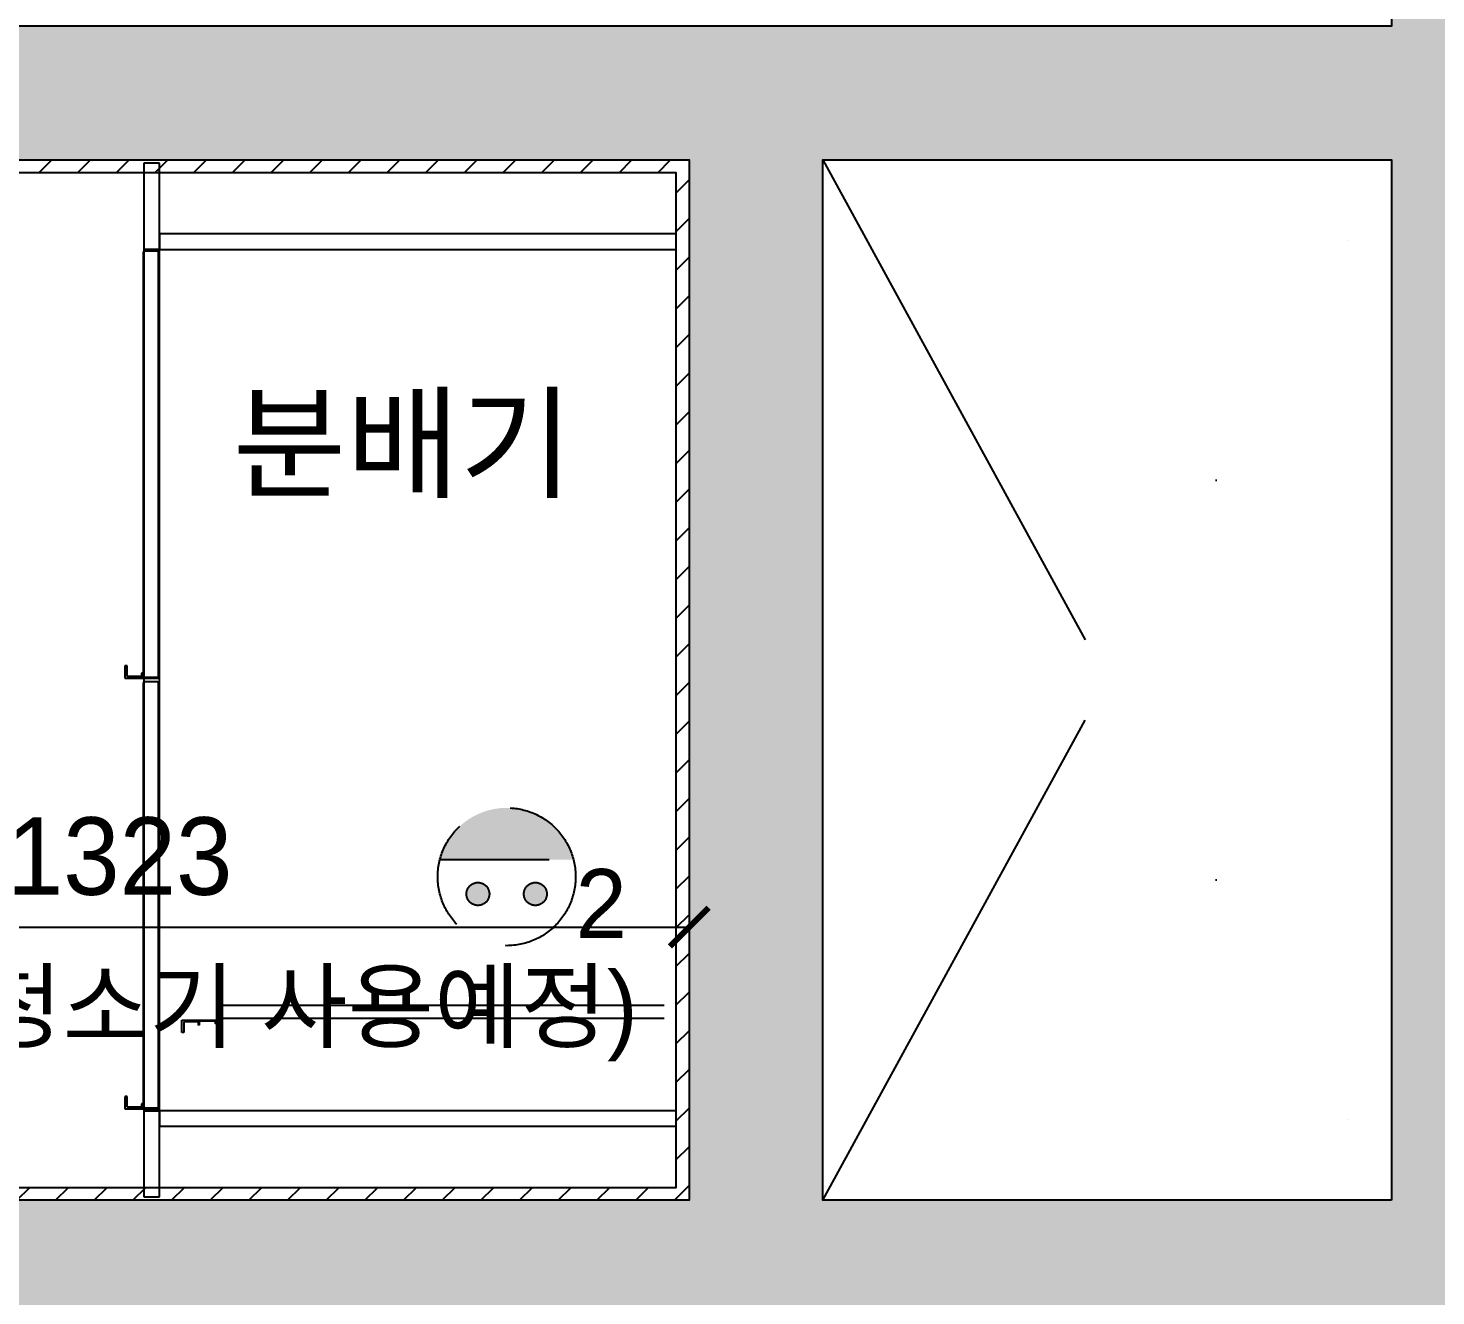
# Model space of a CAD drawing. Header units: millimetres. Extents: x -551172 to 227904, y -3435 to 261611.
# Drawn here: x 185398 to 187032, y 86032 to 87504 of the extents above; entities that cross this region are included whole.
import ezdxf
from ezdxf.enums import TextEntityAlignment as Align

# ---------------------------------------------------------------- set-up
doc = ezdxf.new("R2010")
doc.units = ezdxf.units.MM
doc.header["$LTSCALE"] = 100
doc.header["$PDMODE"] = 3
doc.linetypes.add('DIVIDE', pattern=[31.75, 12.7, -6.35, 0, -6.35, 0, -6.35])
doc.linetypes.add('HIDDENX2', pattern=[19.05, 12.7, -6.35])
doc.layers.get('DEFPOINTS').update_dxf_attribs({"color": 248})
for name, color, linetype in [('C-LIGHT(IN)', 10, 'HIDDENX2'), ('E-DIM(IN)', 14, 'Continuous'), ('F-HAT', 251, 'Continuous'), ('F-OPEN', 1, 'DIVIDE'), ('F-TEXT @ 1', 3, 'Continuous'), ('F-WALL1', 2, 'Continuous'), ('F-WALL2', 3, 'Continuous')]:
    doc.layers.add(name, color=color, linetype=linetype)
doc.styles.add('YOURNAME', font='HYWULM.TTF')
doc.styles.add('휴먼엑스포', font='Expo M.ttf')
doc.dimstyles.new('YOURNAME-50', dxfattribs={"dimscale": 50, "dimtxt": 1.8, "dimasz": 0.9, "dimexe": 1, "dimexo": 3, "dimgap": 0.7, "dimtad": 1, "dimdec": 0, "dimzin": 0, "dimdsep": 46, "dimtxsty": 'YOURNAME', "dimblk": 'ARCHTICK', "dimcen": 0, "dimclrd": 1, "dimclre": 1, "dimclrt": 7, "dimadec": 0, "dimazin": 0, "dimtfac": 1, "dimtdec": 0, "dimtix": 1, "dimtmove": 2, "dimatfit": 3, "dimldrblk": 'ARCHTICK', "dimfxl": 0, "dimtolj": 1, "dimtzin": 0, "dimarcsym": 0})

# ---------------------------------------------------------------- blocks, each defined once
blk = doc.blocks.new('_ArchTick')
at = {"color": 0, "linetype": 'ByBlock', "const_width": 0.15}
blk.add_lwpolyline([(-0.5, -0.5), (0.5, 0.5)], dxfattribs=at)
blk = doc.blocks.new('*D410')
at = {"layer": 'DEFPOINTS', "color": 0}
for p in [(184843.1, 86746.8), (186165.6, 86746.8), (186165.6, 86460)]:
    blk.add_point(p, dxfattribs=at)
at = {"layer": 'E-DIM(IN)', "lineweight": -2}
for p, q in [((184843.1, 86596.8), (184843.1, 86410)), ((186165.6, 86596.8), (186165.6, 86410)), ((184843.1, 86460), (186165.6, 86460))]:
    blk.add_line(p, q, dxfattribs=at)
at = {"layer": 'E-DIM(IN)', "lineweight": -2, "xscale": 45, "yscale": 45, "zscale": 45, "rotation": 180}
blk.add_blockref('_ArchTick', (184843.1, 86460), dxfattribs=at)
at = {"layer": 'E-DIM(IN)', "lineweight": -2, "xscale": 45, "yscale": 45, "zscale": 45}
blk.add_blockref('_ArchTick', (186165.6, 86460), dxfattribs=at)
at = {"layer": 'E-DIM(IN)', "color": 7, "insert": (185504.4, 86541.8), "char_height": 90, "attachment_point": 5, "style": 'YOURNAME'}
blk.add_mtext('\\A1;1323', dxfattribs=at)

msp = doc.modelspace()

# ---------------------------------------------------------------- hatches: boundary and pattern name
at = {"layer": 'C-LIGHT(IN)', "ltscale": 0.1}
h = msp.add_hatch(color=256, dxfattribs=at)
h.dxf.hatch_style = 1
h.paths.add_polyline_path([(185876.2, 86538.4, -0.341999), (185953.7, 86598.4, -0.341999), (186031.1, 86538.4)])
h.paths.add_polyline_path([(185920.3, 86511.8, -1), (185920.3, 86485.1, -1)])
h.paths.add_polyline_path([(185987, 86511.8, -1), (185987, 86485.1, -1)])
at = {"layer": 'F-HAT'}
h = msp.add_hatch(color=256, dxfattribs=at)
h.dxf.hatch_style = 1
h.paths.add_polyline_path([(171200.6, 91301.8), (171242.1, 91616.8), (169842.1, 91616.8), (169842.1, 93089.8), (170417.1, 93089.8), (170417.1, 93320.8), (169642.1, 93320.8), (169642.1, 79859.8), (170676.6, 79859.8), (170676.6, 80052.8), (169906.6, 80052.8), (169906.6, 81641.8), (170689.6, 81641.8), (170689.6, 81891.8), (169929.6, 81891.8), (169929.6, 86096.8), (171020.6, 86096.8), (171020.6, 86256.8), (169929.6, 86256.8), (169929.6, 88346.8), (171270.6, 88346.8), (171270.6, 88496.8), (169890.6, 88496.8), (169890.6, 91301.8)])
h.paths.add_polyline_path([(172733.6, 91301.8), (172733.6, 88496.8), (172058.6, 88496.8), (172058.6, 88346.8), (172733.6, 88346.8), (172733.6, 86256.8), (171870.6, 86256.8), (171870.6, 86096.8), (173420.6, 86096.8), (173420.6, 86256.8), (172905.6, 86256.8), (172905.6, 87608.8), (173605.6, 87608.8), (173605.6, 87763.8), (172895.6, 87763.8), (172895.6, 91300.8), (173685.6, 91300.8), (173685.6, 91915.8), (172900.6, 91915.8), (172900.6, 93120.8), (173660.6, 93120.8), (173660.6, 93320.8), (172034.6, 93320.8), (172034.6, 93089.8), (172744.6, 93089.8), (172744.6, 92186.8), (172002.1, 92186.8), (172002.1, 91616.8), (172043.6, 91301.8)])
h.paths.add_polyline_path([(172152.1, 91616.8), (172152.1, 92036.8), (172744.6, 92036.8), (172744.6, 91616.8)], flags=16)
h.paths.add_polyline_path([(172900.6, 91450.8), (172900.6, 91765.8), (173535.6, 91765.8), (173535.6, 91450.8)], flags=16)
h.paths.add_polyline_path([(174648.6, 86256.8), (174375.6, 86256.8), (174375.6, 86096.8), (174420.6, 86096.8), (174420.6, 81891.8), (173988.6, 81891.8), (173988.6, 81641.8), (174648.6, 81641.8), (174648.6, 81836.8)])
h.paths.add_polyline_path([(174601.6, 80059.8), (174601.6, 80694.8), (174406.6, 80694.8), (174406.6, 80402.8), (174406.6, 80059.8), (174396.6, 80059.8), (174396.6, 79859.8), (175111.6, 79859.8), (175111.6, 80059.8)])
h.paths.add_polyline_path([(180195.6, 80469.8), (180700.6, 80469.8), (180700.6, 80724.8), (180195.6, 80724.8), (180195.6, 85991.8), (182135.6, 85991.8), (182135.6, 85371.8), (182285.6, 85371.8), (182285.6, 85689.8), (182600.6, 85689.8), (182600.6, 85847.8), (182320.6, 85847.8), (182320.6, 86194.8), (180004.6, 86194.8), (180004.6, 80059.8), (179494.6, 80059.8), (179494.6, 79859.8), (180195.6, 79859.8), (180195.6, 80044.8)])
h.paths.add_polyline_path([(180195.6, 80044.8), (180195.6, 79859.8), (181840.6, 79859.8, 0.191132), (183208.8, 80469.8), (182995.6, 80469.8), (182973.9, 80469.8, -0.151278), (181840.6, 80044.8)])
h.paths.add_polyline_path([(184198.6, 80469.8), (184198.6, 80669.8), (183685.6, 80669.8), (183685.6, 85689.8), (183730.6, 85689.8), (183730.6, 85847.8), (183450.6, 85847.8), (183450.6, 85689.8), (183495.6, 85689.8), (183495.6, 80724.8), (182995.6, 80724.8), (182995.6, 80469.8)])
h.paths.add_polyline_path([(187180.6, 80469.8), (187180.6, 89425.8), (184290.6, 89425.8), (184290.6, 88310.8), (184205.6, 88310.8), (184205.6, 88150.8), (184290.6, 88150.8), (184290.6, 87350.8), (184450.6, 87350.8), (184450.6, 89200.8), (186980.6, 89200.8), (186980.6, 87505.8), (185235.6, 87505.8), (185235.6, 87350.8), (186165.6, 87350.8), (186165.6, 86142.8), (184900.6, 86142.8), (184900.6, 85847.8), (184580.6, 85847.8), (184580.6, 85689.8), (184895.6, 85689.8), (184895.6, 85364.8), (185048.6, 85364.8), (185048.6, 85984.8), (186988.6, 85984.8), (186988.6, 80669.8), (186478.6, 80669.8), (186478.6, 80469.8)])
h.paths.add_polyline_path([(186320.6, 86142.8), (186320.6, 87350.8), (186980.6, 87350.8), (186980.6, 86142.8)], flags=16)
h.paths.add_polyline_path([(180785.6, 87650.8), (180785.6, 87805.8), (178380.6, 87805.8), (178380.6, 92845.8), (178890.6, 92845.8), (178890.6, 93045.8), (178380.6, 93045.8), (178380.6, 93320.8), (177665.6, 93320.8), (177665.6, 93120.8), (178200.6, 93120.8), (178200.6, 90795.8), (177800.6, 90795.8), (177800.6, 90550.8), (178195.6, 90550.8), (178195.6, 87650.8)])
h.paths.add_polyline_path([(181875.6, 88310.8), (181875.6, 91102.8), (182645.6, 91102.8), (182645.6, 93045.8), (181405.6, 93045.8), (181405.6, 92845.8), (182437.6, 92845.8), (182437.6, 91575.8), (181685.6, 91575.8), (181685.6, 87805.8), (181635.6, 87805.8), (181635.6, 87650.8), (181870.6, 87650.8), (181870.6, 88150.8), (182290.6, 88150.8), (182290.6, 88310.8)])
h.paths.add_polyline_path([(181875.6, 91202.8), (181875.6, 91475.8), (182437.6, 91475.8), (182437.6, 91202.8)], flags=16)
h.paths.add_polyline_path([(184290.6, 90422.8), (184550.6, 90422.8), (184550.6, 91232.8), (184290.6, 91232.8)])
h.paths.add_polyline_path([(176170.6, 91300.8), (176170.6, 90550.8), (176440.6, 90550.8), (176440.6, 91640.8), (175170.6, 91640.8), (175170.6, 91300.8)])
h = msp.add_hatch(dxfattribs=at)
h.set_pattern_fill('ANSI31', color=256, scale=10)
h.set_pattern_definition([(45, (25200, 0), (-22.4506403, 22.4506403), [])])
h.paths.add_polyline_path([(186165.6, 87350.8), (185223.1, 87350.8), (185223.1, 87337.8), (185223.1, 87335.8), (186150.6, 87335.8), (186150.6, 86157.8), (184885.6, 86157.8), (184885.6, 85862.8), (184575.6, 85862.8), (184575.6, 85847.8), (184900.6, 85847.8), (184900.6, 86142.8), (186165.6, 86142.8)])

# ---------------------------------------------------------------- linework, layer by layer
at = {"layer": 'C-LIGHT(IN)', "ltscale": 0.1}
msp.add_line((185876.2, 86538.4), (186031.1, 86538.4), dxfattribs=at)
for centre, radius in [((185953.7, 86518.4), 80), ((185920.3, 86498.4), 13.3), ((185987, 86498.4), 13.3)]:
    msp.add_circle(centre, radius, dxfattribs=at)
at = {"layer": 'F-HAT'}
for p, q in [((185550.6, 87346.8), (185532.6, 87346.8)), ((185532.6, 87346.8), (185532.6, 87246.8)), ((185550.6, 87246.8), (185550.6, 87346.8)), ((186150.6, 87264.8), (185550.6, 87264.8)), ((185550.6, 87264.8), (185550.6, 87246.8)), ((186150.6, 87246.8), (186150.6, 87264.8)), ((185532.6, 87244.8), (185531.8, 87244)), ((185531.8, 87244), (185531.8, 86750.6)), ((185532.6, 87246.8), (185550.6, 87246.8)), ((185548.8, 87244.8), (185532.6, 87244.8)), ((185549.6, 87244), (185548.8, 87244.8)), ((185549.6, 86750.6), (185549.6, 87244)), ((185550.6, 87246.8), (186150.6, 87246.8)), ((185510.7, 86763.3), (185510.6, 86763.1)), ((185510.6, 86763.1), (185510.6, 86749)), ((185510.8, 86763.3), (185510.7, 86763.3)), ((185512.9, 86763.3), (185510.8, 86763.3)), ((185513.1, 86763.3), (185512.9, 86763.3)), ((185513.1, 86763.1), (185513.1, 86763.3)), ((185513.1, 86751.2), (185513.1, 86763.1)), ((185513.2, 86751.1), (185513.1, 86751.2)), ((185513.3, 86751), (185513.2, 86751.1)), ((185529.9, 86751), (185513.3, 86751)), ((185530.9, 86754.8), (185529.9, 86754.8)), ((185529.9, 86754.8), (185529.9, 86751)), ((185530.9, 86749.8), (185530.9, 86754.8)), ((185549.6, 86749.8), (185530.9, 86749.8)), ((185531.8, 86750.6), (185532.6, 86749.8)), ((185532.6, 86749.8), (185548.8, 86749.8)), ((185548.8, 86749.8), (185549.6, 86750.6)), ((185550.6, 86753.3), (185549.6, 86753.3)), ((185549.6, 86753.3), (185549.6, 86749.8)), ((185550.6, 86748.8), (185550.6, 86753.3)), ((185510.6, 86749), (185510.7, 86748.9)), ((185510.7, 86748.9), (185510.8, 86748.8)), ((185510.8, 86748.8), (185550.6, 86748.8)), ((185532.6, 86744.8), (185531.8, 86744)), ((185531.8, 86744), (185531.8, 86250.6)), ((185548.8, 86744.8), (185532.6, 86744.8)), ((185549.6, 86744), (185548.8, 86744.8)), ((185549.6, 86250.6), (185549.6, 86744)), ((186136.6, 86369), (185616.6, 86369)), ((185576.6, 86351.8), (185576.7, 86351.9)), ((185576.6, 86337.7), (185576.6, 86351.8)), ((185576.7, 86351.9), (185576.8, 86352)), ((185576.8, 86352), (185616.6, 86352)), ((185579.3, 86349.8), (185579.1, 86349.7)), ((185579.1, 86349.7), (185579.1, 86349.6)), ((185579.1, 86349.6), (185579.1, 86337.7)), ((185595.9, 86349.8), (185579.3, 86349.8)), ((185595.9, 86346), (185595.9, 86349.8)), ((185596.9, 86346), (185595.9, 86346)), ((185615.6, 86351), (185596.9, 86351)), ((185596.9, 86351), (185596.9, 86346)), ((185597.8, 86350.2), (185598.6, 86351)), ((185598.6, 86351), (185614.8, 86351)), ((185614.8, 86351), (185615.6, 86350.2)), ((185615.6, 86347.5), (185615.6, 86351)), ((185616.6, 86347.5), (185615.6, 86347.5)), ((186136.6, 86354), (185616.6, 86354)), ((185616.6, 86352), (185616.6, 86347.5)), ((185576.7, 86337.5), (185576.6, 86337.7)), ((185576.8, 86337.5), (185576.7, 86337.5)), ((185578.9, 86337.5), (185576.8, 86337.5)), ((185579, 86337.5), (185578.9, 86337.5)), ((185579.1, 86337.7), (185579, 86337.5)), ((185510.7, 86263.3), (185510.6, 86263.1)), ((185510.6, 86263.1), (185510.6, 86249)), ((185510.8, 86263.3), (185510.7, 86263.3)), ((185512.9, 86263.3), (185510.8, 86263.3)), ((185513.1, 86263.3), (185512.9, 86263.3)), ((185513.1, 86263.1), (185513.1, 86263.3)), ((185513.1, 86251.2), (185513.1, 86263.1)), ((185510.6, 86249), (185510.7, 86248.9)), ((185510.7, 86248.9), (185510.8, 86248.8)), ((185510.8, 86248.8), (185550.6, 86248.8)), ((185513.2, 86251.1), (185513.1, 86251.2)), ((185513.3, 86251), (185513.2, 86251.1)), ((185529.9, 86251), (185513.3, 86251)), ((185530.9, 86254.8), (185529.9, 86254.8)), ((185529.9, 86254.8), (185529.9, 86251)), ((185530.9, 86249.8), (185530.9, 86254.8)), ((185549.6, 86249.8), (185530.9, 86249.8)), ((185531.8, 86250.6), (185532.6, 86249.8)), ((185532.6, 86249.8), (185548.8, 86249.8)), ((185550.6, 86246.8), (185532.6, 86246.8)), ((185532.6, 86246.8), (185532.6, 86146.8)), ((185548.8, 86249.8), (185549.6, 86250.6)), ((185550.6, 86253.3), (185549.6, 86253.3)), ((185549.6, 86253.3), (185549.6, 86249.8)), ((185550.6, 86248.8), (185550.6, 86253.3)), ((185550.6, 86146.8), (185550.6, 86246.8)), ((186150.6, 86246.8), (185550.6, 86246.8)), ((185550.6, 86246.8), (185550.6, 86228.8)), ((186150.6, 86228.8), (186150.6, 86246.8)), ((185550.6, 86228.8), (186150.6, 86228.8)), ((185532.6, 86146.8), (185550.6, 86146.8))]:
    msp.add_line(p, q, dxfattribs=at)
msp.add_lwpolyline([(185532.6, 87246.8), (185532.6, 86246.8), (185550.6, 86246.8), (185550.6, 87246.8)], close=True, dxfattribs=at)
at = {"layer": 'F-OPEN', "ltscale": 0.5}
for p, q in [((186320.6, 86142.8), (186980.6, 87350.8)), ((186320.6, 87350.8), (186980.6, 86142.8))]:
    msp.add_line(p, q, dxfattribs=at)
at = {"layer": 'F-WALL1'}
msp.add_lwpolyline([(187180.6, 80469.8), (187180.6, 89425.8), (184290.6, 89425.8), (184290.6, 88310.8), (184205.6, 88310.8), (184205.6, 88150.8), (184290.6, 88150.8), (184290.6, 87350.8), (184450.6, 87350.8), (184450.6, 89200.8), (186980.6, 89200.8), (186980.6, 87505.8), (185235.6, 87505.8), (185235.6, 87350.8), (186165.6, 87350.8), (186165.6, 86142.8), (184900.6, 86142.8), (184900.6, 85847.8)], dxfattribs=at)
msp.add_lwpolyline([(186980.6, 86142.8), (186320.6, 86142.8), (186320.6, 87350.8), (186980.6, 87350.8)], close=True, dxfattribs=at)
at = {"layer": 'F-WALL2'}
msp.add_lwpolyline([(184575.6, 85862.8), (184885.6, 85862.8), (184885.6, 86157.8), (186150.6, 86157.8), (186150.6, 87335.8), (185223.1, 87335.8)], dxfattribs=at)

# ---------------------------------------------------------------- texts
at = {"layer": 'C-LIGHT(IN)', "ltscale": 0.1, "style": '휴먼엑스포'}
for s, p in [('2', (186033.7, 86447.3)), ('(신설: 청소기 사용예정)', (185041.9, 86328.1))]:
    msp.add_text(s, height=80, dxfattribs=at).set_placement(p)
at = {"layer": 'F-TEXT @ 1', "style": 'YOURNAME'}
msp.add_text('분배기', height=105, dxfattribs=at).set_placement((185635.6, 87021.6), align=Align.MIDDLE_LEFT)

# ---------------------------------------------------------------- dimensions: what is measured, and where the dimension line sits
at = {"layer": 'E-DIM(IN)'}
dim = msp.add_linear_dim(base=(186165.6292305, 86460), p1=(184843.1292305, 86746.8023431), p2=(186165.6292305, 86746.8023431), dimstyle='YOURNAME-50', override={"dimclrd": 256, "dimclre": 256}, dxfattribs=at)
dim.commit()
dim.dimension.update_dxf_attribs({"geometry": '*D410', "text_midpoint": (185504.3792305, 86541.7976032)})

doc.saveas('drawing.dxf')
